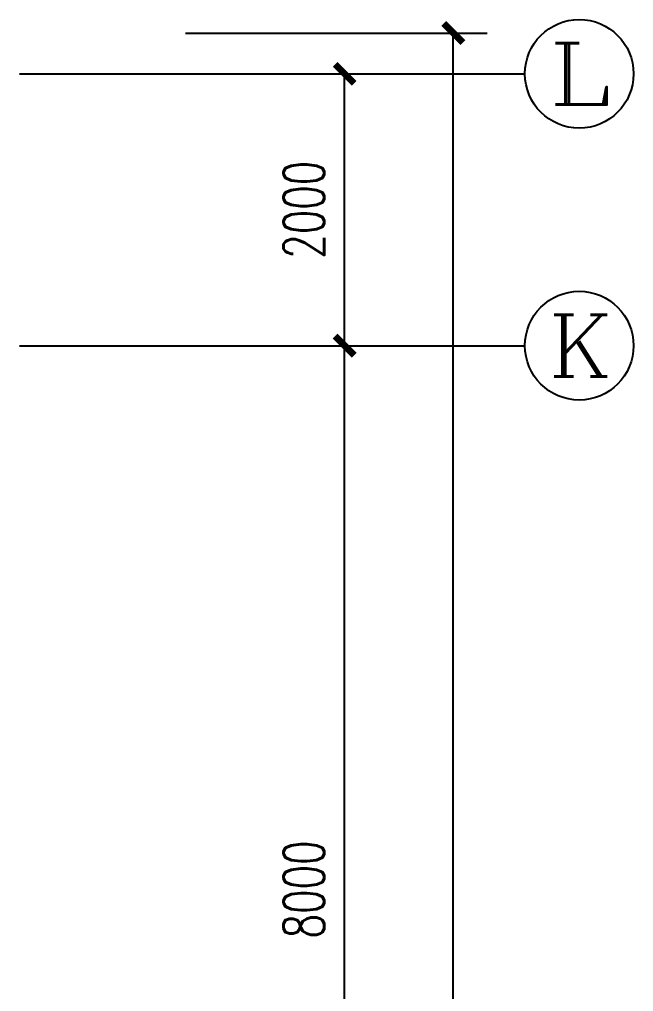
# Model space of a CAD drawing. Extents: x 190999 to 834799, y -200814 to 215286.
# Drawn here: x 524363 to 528885, y 100716 to 107867 of the extents above; entities that cross this region are included whole.
import ezdxf
from ezdxf.enums import TextEntityAlignment as Align

# ---------------------------------------------------------------- set-up
doc = ezdxf.new("R2010")
doc.units = 0
doc.header["$LTSCALE"] = 1000
doc.header["$MEASUREMENT"] = 0
doc.layers.add('AXIS', color=3, linetype='Continuous')
doc.layers.add('AXIS_TEXT', color=7, linetype='Continuous')
doc.styles.add('_TCH_AXIS', font='COMPLEX', dxfattribs={"bigfont": 'GBCBIG'})
doc.styles.add('COMPLEX', font='COMPLEX')
doc.styles.add('DIM_FONT', font='SIMPLEX', dxfattribs={"width": 0.7, "bigfont": 'GBCBIG'})
doc.dimstyles.new('DIMN', dxfattribs={"dimtxt": 300, "dimasz": 100, "dimexe": 250, "dimexo": 300, "dimgap": 150, "dimtad": 1, "dimdec": 0, "dimzin": 0, "dimdsep": 46, "dimtxsty": 'DIM_FONT', "dimblk": 'ARCHTICK', "dimcen": 0.09, "dimclrt": 7, "dimazin": 2, "dimtfac": 1, "dimtdec": 0, "dimtix": 1, "dimtmove": 2, "dimatfit": 3, "dimfxl": 0, "dimtolj": 1, "dimtzin": 0, "dimarcsym": 0})

# ---------------------------------------------------------------- blocks, each defined once
blk = doc.blocks.new('_ArchTick')
at = {"const_width": 0.5}
blk.add_lwpolyline([(-0.7, -0.7), (0.7, 0.7)], dxfattribs=at)
blk = doc.blocks.new('*D460')
at = {"layer": 'AXIS', "color": 0, "lineweight": -2}
for p, q in [((525963.1, 107467.4), (527007.5, 107467.4)), ((526757.5, 105467.4), (526757.5, 107467.4)), ((525963.1, 105467.4), (527007.5, 105467.4))]:
    blk.add_line(p, q, dxfattribs=at)
at = {"layer": 'Defpoints', "color": 0}
for p in [(525663.1, 107467.4), (526757.5, 107467.4), (525663.1, 105467.4)]:
    blk.add_point(p, dxfattribs=at)
at = {"layer": 'AXIS', "color": 0, "lineweight": -2, "xscale": 100, "yscale": 100, "zscale": 100}
for p, rotation in [((526757.5, 107467.4), 90), ((526757.5, 105467.4), 270)]:
    blk.add_blockref('_ArchTick', p, dxfattribs=dict(at, rotation=rotation))
at = {"layer": 'AXIS', "color": 7, "insert": (526457.5, 106467.4), "char_height": 300, "attachment_point": 5, "rotation": 90, "style": 'DIM_FONT'}
blk.add_mtext('\\A1;2000', dxfattribs=at)
blk = doc.blocks.new('*D461')
at = {"layer": 'AXIS', "color": 0, "lineweight": -2}
for p, q in [((525963.1, 105467.4), (527007.5, 105467.4)), ((526757.5, 97467.4), (526757.5, 105467.4)), ((525963.1, 97467.4), (527007.5, 97467.4))]:
    blk.add_line(p, q, dxfattribs=at)
at = {"layer": 'Defpoints', "color": 0}
for p in [(525663.1, 105467.4), (526757.5, 105467.4), (525663.1, 97467.4)]:
    blk.add_point(p, dxfattribs=at)
at = {"layer": 'AXIS', "color": 0, "lineweight": -2, "xscale": 100, "yscale": 100, "zscale": 100}
for p, rotation in [((526757.5, 105467.4), 90), ((526757.5, 97467.4), 270)]:
    blk.add_blockref('_ArchTick', p, dxfattribs=dict(at, rotation=rotation))
at = {"layer": 'AXIS', "color": 7, "insert": (526457.5, 101467.4), "char_height": 300, "attachment_point": 5, "rotation": 90, "style": 'DIM_FONT'}
blk.add_mtext('\\A1;8000', dxfattribs=at)
blk = doc.blocks.new('*D469')
at = {"layer": 'AXIS', "color": 0, "lineweight": -2}
for p, q in [((525585.3, 107767.4), (527807.5, 107767.4)), ((527557.5, 79767.4), (527557.5, 107767.4)), ((525585.3, 79767.4), (527807.5, 79767.4))]:
    blk.add_line(p, q, dxfattribs=at)
at = {"layer": 'Defpoints', "color": 0}
for p in [(525285.3, 107767.4), (527557.5, 107767.4), (525285.3, 79767.4)]:
    blk.add_point(p, dxfattribs=at)
at = {"layer": 'AXIS', "color": 0, "lineweight": -2, "xscale": 100, "yscale": 100, "zscale": 100}
for p, rotation in [((527557.5, 107767.4), 90), ((527557.5, 79767.4), 270)]:
    blk.add_blockref('_ArchTick', p, dxfattribs=dict(at, rotation=rotation))
at = {"layer": 'AXIS', "color": 7, "insert": (527257.5, 93767.4), "char_height": 300, "attachment_point": 5, "rotation": 90, "style": 'DIM_FONT'}
blk.add_mtext('\\A1;28000', dxfattribs=at)
blk = doc.blocks.new('_AXISO')
blk.add_circle((0, 0), 0.5)
at = {"layer": 'AXIS_TEXT', "style": 'COMPLEX', "width": 1.041667}
blk.add_attdef('A', text='', height=0.56, dxfattribs=at).set_placement((-0.25, -0.28), (0.25, -0.28), align=Align.FIT)

msp = doc.modelspace()

# ---------------------------------------------------------------- linework, layer by layer
at = {"layer": 'AXIS'}
for p, q in [((524363.1, 107467.4), (528084.6, 107467.4)), ((524363.1, 105467.4), (528084.6, 105467.4))]:
    msp.add_line(p, q, dxfattribs=at)

# ---------------------------------------------------------------- block references
ref = msp.add_blockref('_AXISO', (528484.6, 107467.4), dxfattribs=dict(at, xscale=800, yscale=800, zscale=800))
ref.add_attrib('A', 'L', dxfattribs={"layer": 'AXIS_TEXT', "height": 452.5, "style": '_TCH_AXIS', "width": 1.4}).set_placement((528258.3, 107241.1), (528710.9, 107241.1), align=Align.FIT)
ref = msp.add_blockref('_AXISO', (528484.6, 105467.4), dxfattribs=dict(at, xscale=800, yscale=800, zscale=800))
ref.add_attrib('A', 'K', dxfattribs={"layer": 'AXIS_TEXT', "height": 452.5, "style": '_TCH_AXIS', "width": 1.105263}).set_placement((528258.3, 105241.1), (528710.9, 105241.1), align=Align.FIT)

# ---------------------------------------------------------------- dimensions: what is measured, and where the dimension line sits
for p1, p2, distance, picture, middle in [((525285.3, 79767.4), (525285.3, 107767.4), -2272.2, '*D469', (527257.5, 93767.4)), ((525663.1, 105467.4), (525663.1, 107467.4), -1094.4, '*D460', (526457.5, 106467.4)), ((525663.1, 97467.4), (525663.1, 105467.4), -1094.4, '*D461', (526457.5, 101467.4))]:
    dim = msp.add_aligned_dim(p1=p1, p2=p2, distance=distance, dimstyle='DIMN', dxfattribs=at)
    dim.commit()
    dim.dimension.update_dxf_attribs({"geometry": picture, "text_midpoint": middle})

doc.saveas('drawing.dxf')
